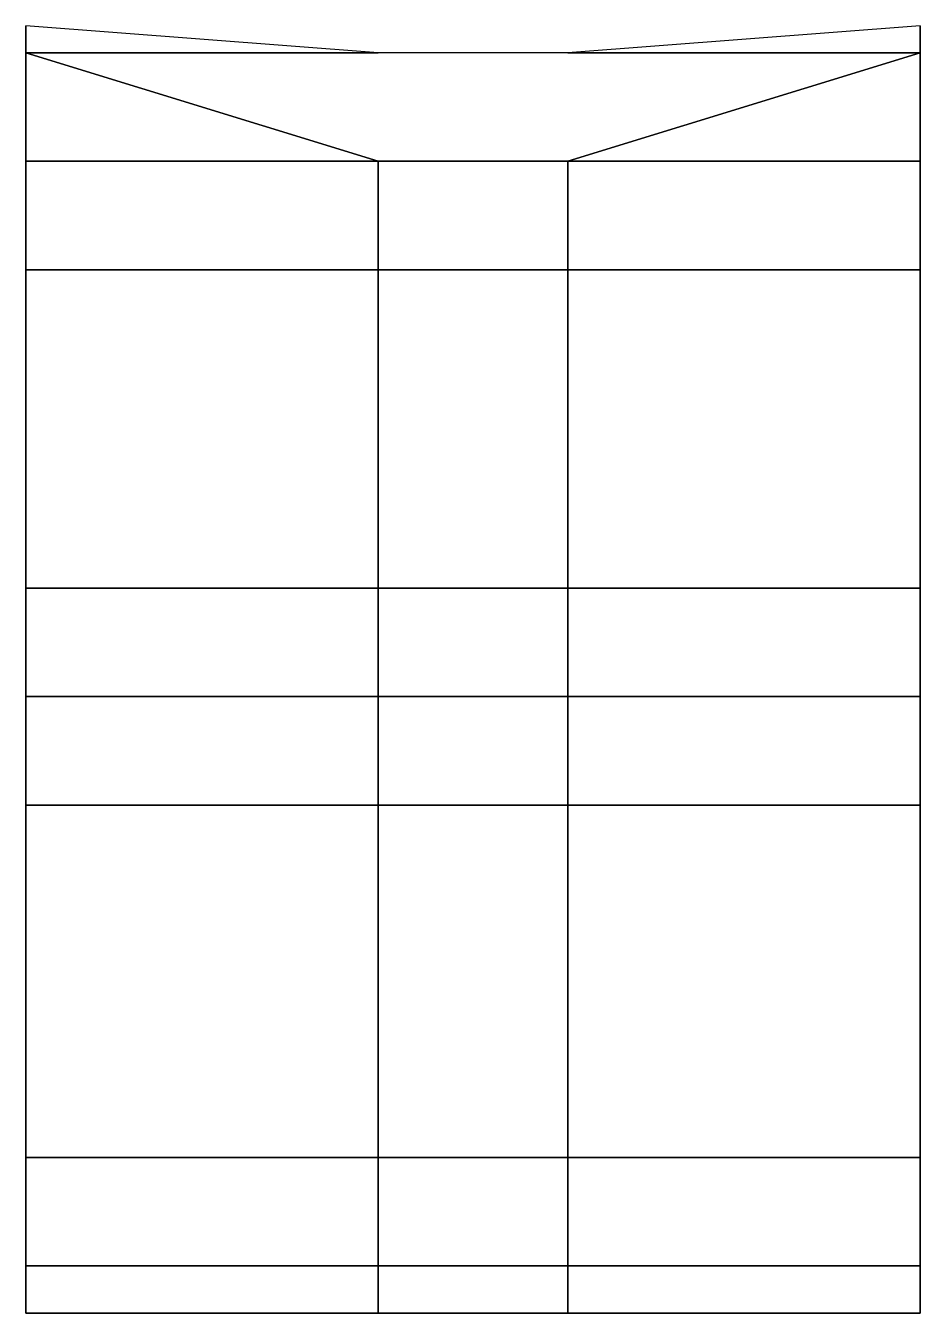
# Model space of a CAD drawing. Extents: x -0.66 to 0.66, y 0.02 to 1.92.
import ezdxf

# ---------------------------------------------------------------- set-up
doc = ezdxf.new("R2010")
doc.units = 0
doc.layers.add('TENT', color=1, linetype='CONTINUOUS')

msp = doc.modelspace()

# ---------------------------------------------------------------- linework, layer by layer
at = {"layer": 'TENT'}
for points in [[(-0.66, 1.72, 2.18), (-0.66, 1.88, 2.16), (-0.66, 1.92, 1.38), (-0.66, 1.72, 1.57)], [(-0.66, 1.92, 1.38), (-0.66, 1.88, 2.16), (-0.14, 1.88, 2.16), (-0.66, 1.92, 1.38)], [(0.66, 1.92, 1.38), (0.14, 1.88, 2.16), (0.66, 1.88, 2.16), (0.66, 1.92, 1.38)], [(0.66, 1.88, 2.16), (0.66, 1.72, 2.18), (0.66, 1.72, 1.57), (0.66, 1.92, 1.38)], [(-0.66, 1.88, 2.16), (-0.14, 1.72, 2.26), (0.14, 1.72, 2.26), (0.66, 1.88, 2.16)], [(-0.14, 1.72, 2.26), (-0.66, 1.88, 2.16), (-0.66, 1.88, 2.16), (-0.66, 1.72, 2.18)], [(0.66, 1.72, 2.18), (0.66, 1.88, 2.16), (0.66, 1.88, 2.16), (0.14, 1.72, 2.26)], [(-0.66, 1.56, 2.16), (-0.66, 1.72, 2.18), (-0.66, 1.72, 1.57), (-0.66, 1.56, 1.57)], [(-0.14, 1.56, 2.24), (-0.14, 1.72, 2.26), (-0.66, 1.72, 2.18), (-0.66, 1.56, 2.16)], [(0.14, 1.56, 2.24), (0.14, 1.72, 2.26), (-0.14, 1.72, 2.26), (-0.14, 1.56, 2.24)], [(0.66, 1.56, 2.16), (0.66, 1.72, 2.18), (0.14, 1.72, 2.26), (0.14, 1.56, 2.24)], [(0.66, 1.72, 2.18), (0.66, 1.56, 2.16), (0.66, 1.56, 1.57), (0.66, 1.72, 1.57)], [(-0.66, 1.09, 2.16), (-0.66, 1.56, 2.16), (-0.66, 1.56, 1.57), (-0.66, 1.09, 1.57)], [(-0.14, 1.09, 2.24), (-0.14, 1.56, 2.24), (-0.66, 1.56, 2.16), (-0.66, 1.09, 2.16)], [(0.14, 1.09, 2.24), (0.14, 1.56, 2.24), (-0.14, 1.56, 2.24), (-0.14, 1.09, 2.24)], [(0.14, 1.56, 2.24), (0.14, 1.09, 2.24), (0.66, 1.09, 2.16), (0.66, 1.56, 2.16)], [(0.66, 1.56, 2.16), (0.66, 1.09, 2.16), (0.66, 1.09, 1.57), (0.66, 1.56, 1.57)], [(-0.66, 0.93, 2.18), (-0.66, 1.09, 2.16), (-0.66, 1.09, 1.57), (-0.66, 0.93, 1.57)], [(-0.14, 0.93, 2.26), (-0.14, 1.09, 2.24), (-0.66, 1.09, 2.16), (-0.66, 0.93, 2.18)], [(-0.14, 1.09, 2.24), (-0.14, 0.93, 2.26), (0.14, 0.93, 2.26), (0.14, 1.09, 2.24)], [(0.66, 0.93, 2.18), (0.66, 1.09, 2.16), (0.14, 1.09, 2.24), (0.14, 0.93, 2.26)], [(0.66, 1.09, 2.16), (0.66, 0.93, 2.18), (0.66, 0.93, 1.57), (0.66, 1.09, 1.57)], [(-0.66, 0.77, 2.16), (-0.66, 0.93, 2.18), (-0.66, 0.93, 1.57), (-0.66, 0.77, 1.57)], [(-0.14, 0.77, 2.24), (-0.14, 0.93, 2.26), (-0.66, 0.93, 2.18), (-0.66, 0.77, 2.16)], [(0.14, 0.77, 2.24), (0.14, 0.93, 2.26), (-0.14, 0.93, 2.26), (-0.14, 0.77, 2.24)], [(0.66, 0.77, 2.16), (0.66, 0.93, 2.18), (0.14, 0.93, 2.26), (0.14, 0.77, 2.24)], [(0.66, 0.93, 2.18), (0.66, 0.77, 2.16), (0.66, 0.77, 1.57), (0.66, 0.93, 1.57)], [(-0.66, 0.25, 2.16), (-0.66, 0.77, 2.16), (-0.66, 0.77, 1.57), (-0.66, 0.25, 1.57)], [(-0.14, 0.25, 2.24), (-0.14, 0.77, 2.24), (-0.66, 0.77, 2.16), (-0.66, 0.25, 2.16)], [(0.14, 0.25, 2.24), (0.14, 0.77, 2.24), (-0.14, 0.77, 2.24), (-0.14, 0.25, 2.24)], [(0.14, 0.77, 2.24), (0.14, 0.25, 2.24), (0.66, 0.25, 2.16), (0.66, 0.77, 2.16)], [(0.66, 0.77, 2.16), (0.66, 0.25, 2.16), (0.66, 0.25, 1.57), (0.66, 0.77, 1.57)], [(-0.66, 0.09, 2.18), (-0.66, 0.25, 2.16), (-0.66, 0.25, 1.57), (-0.66, 0.09, 1.57)], [(-0.14, 0.09, 2.26), (-0.14, 0.25, 2.24), (-0.66, 0.25, 2.16), (-0.66, 0.09, 2.18)], [(-0.14, 0.25, 2.24), (-0.14, 0.09, 2.26), (0.14, 0.09, 2.26), (0.14, 0.25, 2.24)], [(0.66, 0.09, 2.18), (0.66, 0.25, 2.16), (0.14, 0.25, 2.24), (0.14, 0.09, 2.26)], [(0.66, 0.25, 2.16), (0.66, 0.09, 2.18), (0.66, 0.09, 1.57), (0.66, 0.25, 1.57)], [(-0.66, 0.02, 2.16), (-0.66, 0.09, 2.18), (-0.66, 0.09, 1.57), (-0.66, 0.02, 1.57)], [(-0.14, 0.02, 2.24), (-0.14, 0.09, 2.26), (-0.66, 0.09, 2.18), (-0.66, 0.02, 2.16)], [(0.14, 0.02, 2.24), (0.14, 0.09, 2.26), (-0.14, 0.09, 2.26), (-0.14, 0.02, 2.24)], [(0.66, 0.02, 2.16), (0.66, 0.09, 2.18), (0.14, 0.09, 2.26), (0.14, 0.02, 2.24)], [(0.66, 0.09, 2.18), (0.66, 0.02, 2.16), (0.66, 0.02, 1.57), (0.66, 0.09, 1.57)], [(0.66, 0.02, 1.57), (0.66, 0.02, 2.16), (-0.66, 0.02, 2.16), (-0.66, 0.02, 1.57)], [(0.66, 0.02, 2.16), (0.14, 0.02, 2.24), (-0.14, 0.02, 2.24), (-0.66, 0.02, 2.16)]]:
    msp.add_3dface(points, dxfattribs=at)

doc.saveas('drawing.dxf')
